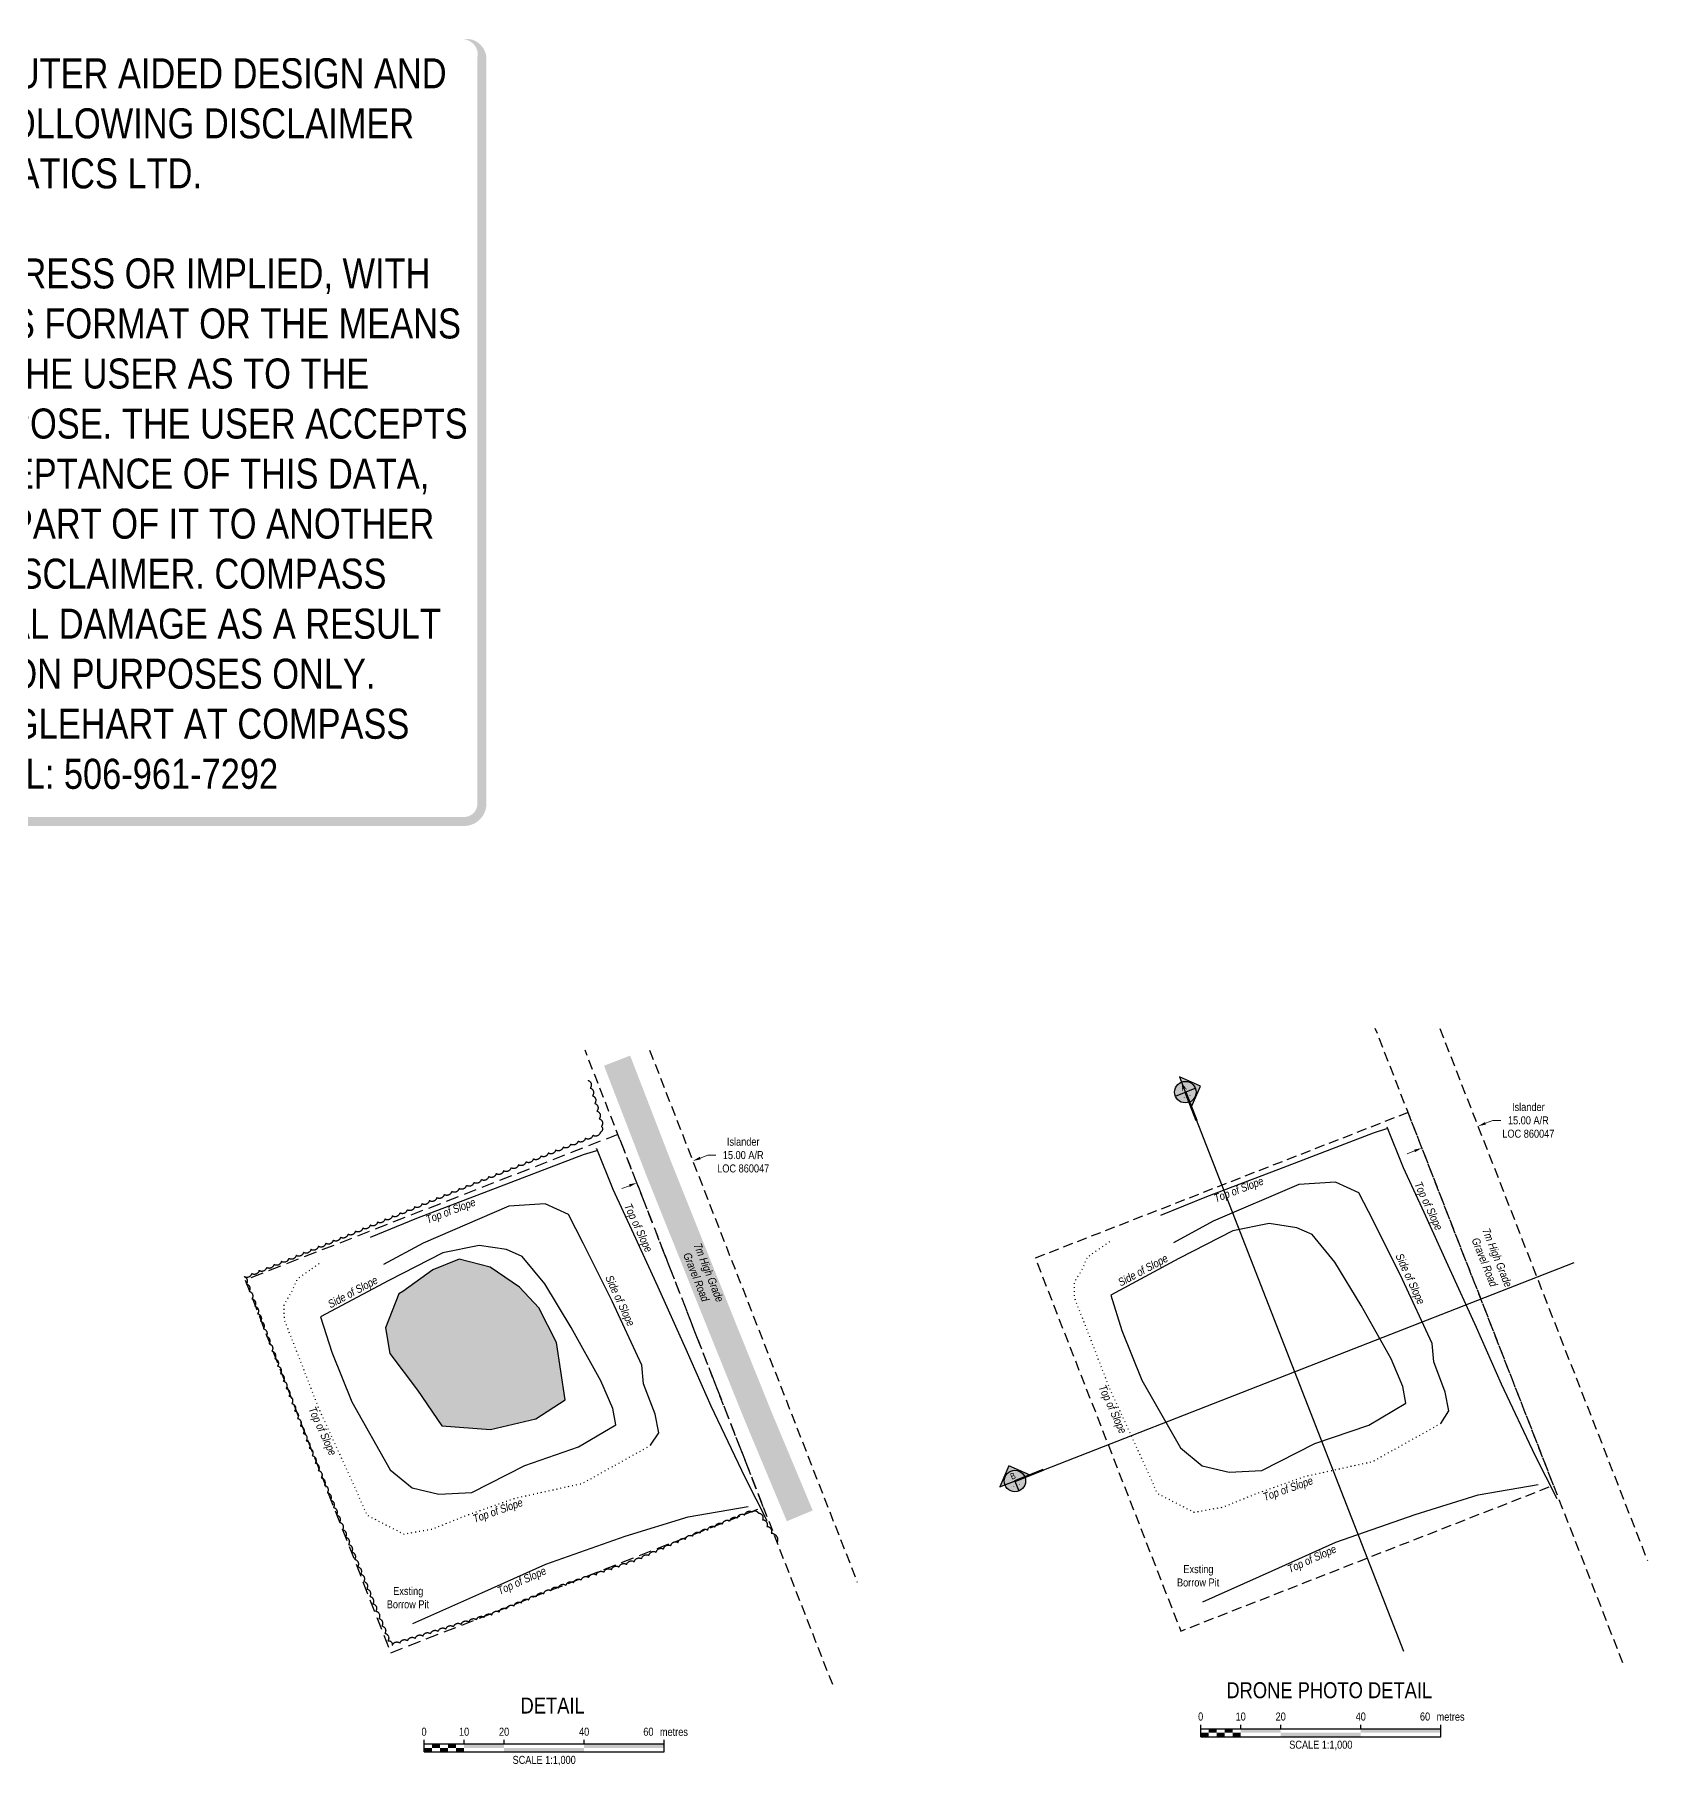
# Model space of a CAD drawing. Extents: x 569264 to 574401, y 6214556 to 6216922.
# Drawn here: x 572387 to 574401, y 6214760 to 6216922 of the extents above; entities that cross this region are included whole.
import ezdxf
from ezdxf.enums import TextEntityAlignment as Align

# ---------------------------------------------------------------- set-up
doc = ezdxf.new("R2010")
doc.units = 0
doc.header["$LTSCALE"] = 5
doc.header["$PDSIZE"] = 0.5
for name, pattern in [('0', [1, 1, 0]), ('foc-ACCESSROAD', [3.75, 2.5, -1.25]), ('foc-TOPO', [1, 0.2, -0.8]), ('HIDDEN2', [4.7625, 3.175, -1.5875])]:
    doc.linetypes.add(name, pattern=pattern)
doc.layers.get('Defpoints').update_dxf_attribs({"color": 9})
for name, color, linetype in [('AS-ROADS', 254, 'Continuous'), ('C-AR', 13, 'foc-ACCESSROAD'), ('DETAIL-T', 7, 'Continuous'), ('M-DETAILS', 250, 'Continuous'), ('T-BUSH', 110, '0'), ('T-EXISTING TFA', 220, 'HIDDEN2'), ('T-GENERAL', 48, 'foc-TOPO'), ('T-SLOPE', 48, 'Continuous'), ('T-WATER-H', 133, 'Continuous'), ('T-WATER-T', 170, 'Continuous')]:
    doc.layers.add(name, color=color, linetype=linetype)
for name, color, linetype, lineweight in [('C-AR-T', 13, 'Continuous', 9), ('C-WS-T', 13, 'Continuous', 9), ('T-TEXT', 48, 'Continuous', 18)]:
    doc.layers.add(name, color=color, linetype=linetype, lineweight=lineweight)
doc.layers.add('DISCLAIMER', color=7, linetype='Continuous', plot=False)
doc.styles.add('80', font='ARIALN.TTF', dxfattribs={"height": 10})
doc.styles.add('80CG', font='ARIALN.TTF', dxfattribs={"height": 10})
doc.styles.add('80L', font='ARIALN.TTF', dxfattribs={"height": 10})
doc.styles.add('80LS', font='ARIALNI.TTF', dxfattribs={"height": 10})
doc.styles.add('SIMPLEX', font='ARIALN.TTF')
doc.dimstyles.new('Compass 5 000', dxfattribs={"dimscale": 5, "dimtxt": 9, "dimasz": 2, "dimexe": 0.2, "dimexo": 0.0625, "dimgap": 0.5, "dimtad": 0, "dimtih": 1, "dimtoh": 1, "dimzin": 0, "dimdsep": 46, "dimtxsty": '80CG', "dimcen": 0.1, "dimse1": 1, "dimse2": 1, "dimclrd": 256, "dimclrt": 256, "dimaunit": 1, "dimadec": 4, "dimazin": 0, "dimtfac": 0.06, "dimtofl": 0, "dimtmove": 0, "dimatfit": 1, "dimfxl": 0.2, "dimtolj": 1, "dimtzin": 0, "dimlwd": -1, "dimarcsym": 0})

# ---------------------------------------------------------------- blocks, each defined once
blk = doc.blocks.new('*D558')
at = {"layer": 'C-AR-T', "transparency": 16777216}
for p, q in [((573217.9, 6215518.5), (573227.2, 6215522.2)), ((573227.2, 6215522.2), (573237.2, 6215522.2)), ((573129.3, 6215484), (573120, 6215480.4))]:
    blk.add_line(p, q, dxfattribs=at)
for points in [[(573217.2, 6215520.1), (573218.5, 6215517), (573208.5, 6215514.9)], [(573128.7, 6215485.6), (573129.9, 6215482.5), (573138.6, 6215487.6)]]:
    blk.add_solid(points, dxfattribs=at)
at = {"layer": 'Defpoints', "color": 0, "transparency": 16777216}
for p in [(573208.5, 6215514.9), (573395.9, 6215034.7), (573326, 6215007.4)]:
    blk.add_point(p, dxfattribs=at)
at = {"layer": 'C-AR-T', "transparency": 16777216, "insert": (573271.5, 6215522.2), "char_height": 10, "attachment_point": 5, "style": '80CG'}
blk.add_mtext('\\A1;Islander\\P15.00 A/R\\PLOC 860047', dxfattribs=at)
blk = doc.blocks.new('*U397')
at = {"color": 0}
for p, q in [((-150, 0), (-150, 15)), ((-150, 10), (150.2, 10)), ((-150, 0), (150.2, 0)), ((-100, 10), (-100, 15)), ((-50, 10), (-50, 15)), ((50, 10), (50, 15)), ((150.2, 0), (150.2, 15))]:
    blk.add_line(p, q, dxfattribs=at)
for points in [[(-150, 5), (-140, 5), (-150, 0), (-140, 0)], [(-140, 10), (-130, 10), (-140, 5), (-130, 5)], [(-130, 5), (-120, 5), (-130, 0), (-120, 0)], [(-120, 10), (-110, 10), (-120, 5), (-110, 5)], [(-110, 5), (-100, 5), (-110, 0), (-100, 0)], [(-100, 10), (-50, 10), (-100, 5), (-50, 5)], [(-50, 5), (50, 5), (-50, 0), (50, 0)], [(50, 10), (150.2, 10), (50, 5), (150.2, 5)]]:
    blk.add_solid(points, dxfattribs=at)
at = {"color": 0, "style": '80'}
blk.add_text('metres', height=10, dxfattribs=at).set_placement((162.2, 20), align=Align.CENTER)
at = {"color": 0, "char_height": 10, "style": '80'}
for s, insert, attachment_point in [('0', (-150, 30.2), 2), ('10', (-100, 30.2), 2), ('20', (-50, 30.2), 2), ('40', (50, 30.2), 2), ('60', (136.7, 30.2), 3), ('SCALE 1:1,000', (0.1, -5), 2)]:
    blk.add_mtext(s, dxfattribs=dict(at, insert=insert, attachment_point=attachment_point))
blk = doc.blocks.new('*D581')
at = {"layer": 'C-AR-T', "transparency": 16777216}
for p, q in [((574198.4, 6215562), (574207.7, 6215565.6)), ((574207.7, 6215565.6), (574217.7, 6215565.6)), ((574109.8, 6215527.4), (574100.5, 6215523.8))]:
    blk.add_line(p, q, dxfattribs=at)
for points in [[(574197.8, 6215563.5), (574199, 6215560.4), (574189.1, 6215558.3)], [(574109.2, 6215529), (574110.4, 6215525.9), (574119.1, 6215531.1)]]:
    blk.add_solid(points, dxfattribs=at)
at = {"layer": 'Defpoints', "color": 0, "transparency": 16777216}
for p in [(574189.1, 6215558.3), (574382.7, 6215062), (574312.8, 6215034.7)]:
    blk.add_point(p, dxfattribs=at)
at = {"layer": 'C-AR-T', "transparency": 16777216, "insert": (574252, 6215565.6), "char_height": 10, "attachment_point": 5, "style": '80CG'}
blk.add_mtext('\\A1;Islander\\P15.00 A/R\\PLOC 860047', dxfattribs=at)
blk = doc.blocks.new('M-MATCH-DIR')
at = {"layer": 'M-DETAILS'}
h = blk.add_hatch(color=256, dxfattribs=at)
h.dxf.hatch_style = 1
h.paths.add_polyline_path([(-8.16, 0), (8.16, 0), (0, 8.16)])
at = {"layer": 'M-DETAILS', "flags": 128}
blk.add_lwpolyline([(-8.16, 0), (8.16, 0), (0, 8.16), (-8.16, 0)], dxfattribs=at)
at = {"layer": 'M-DETAILS', "lineweight": 50, "flags": 128}
blk.add_lwpolyline([(0, 0), (15.22, 0)], dxfattribs=at)
blk = doc.blocks.new('M-MATCH')
at = {"layer": 'M-DETAILS', "true_color": 0xffffff}
h = blk.add_hatch(color=7, dxfattribs=at)
h.dxf.hatch_style = 1
edge = h.paths.add_edge_path()
edge.add_arc((0, 0), 5.36, 0, 360)
at = {"layer": 'M-DETAILS', "flags": 128}
for points in [[(-5.36, 0), (5.36, 0)], [(0, 0), (0, -5.36)]]:
    blk.add_lwpolyline(points, dxfattribs=at)
at = {"layer": 'M-DETAILS'}
blk.add_circle((0, 0), 5.36, dxfattribs=at)
at = {"style": 'SIMPLEX'}
blk.add_attdef('A', text='', height=3.2, dxfattribs=at).set_placement((0, 2.68), align=Align.MIDDLE_CENTER)
blk.add_attdef('0', text='', height=2, dxfattribs=at).set_placement((-1.08, -2.18), align=Align.MIDDLE_RIGHT)
blk.add_attdef('0', text='', height=2, dxfattribs=at).set_placement((1.08, -2.18), align=Align.MIDDLE_LEFT)
blk = doc.blocks.new('Disclaimer_Legal')
at = {"layer": 'DISCLAIMER', "color": 254, "flags": 128}
blk.add_lwpolyline([(-3612.9, -1104.6, 37.5, 37.5, 0), (4096.1, -1104.6, 37.5, 37.5, 0.414214), (4171.1, -1029.6, 37.5, 37.5, 0), (4171.1, 2078.7, 37.5, 0, 0.414214), (4096.1, 2153.7, 0, 0, 0), (-3612.9, 2153.7, 0, 0, 0.414214), (-3687.9, 2078.7, 0, 0, 0), (-3687.9, -1029.6, 0, 37.5, 0.414214)], format="xyseb", close=True, dxfattribs=at)
at = {"layer": 'DISCLAIMER', "color": 254, "insert": (241.6, 533.9), "char_height": 125, "width": 7717.568, "attachment_point": 5, "style": '80'}
blk.add_mtext('NOTICE TO THE CORPORATION, PERSON &/OR PERSONS REGARDING THIS COMPUTER AIDED DESIGN AND DRAFTING (CADD) FILES. ACCEPTANCE OF THE CADD DATA IS BASED ON THE FOLLOWING DISCLAIMER WHICH COVERS ALL CADD DATA RECIEVED FROM COMPASS GEOMATICS LTD.\\P{\\fArial Narrow|b1|i0|c0|p34;DISCLAIMER}\\PCOMPASS GEOMATICS LTD. MAKES NO REPRESENTATION OR WARRANTIES, EXPRESS OR IMPLIED, WITH RESPECT TO THE REUSE OF THE DATA PROVIDED HEREWITH, REGARDLESS OF ITS FORMAT OR THE MEANS OF ITS TRANSMISSION. THERE IS NO GUARANTEE OR REPRESENTATION TO THE USER AS TO THE ACCURACY, CURRENCY, SUITABILITY OR RELIABILITY OF THIS DATA FOR ANY PURPOSE. THE USER ACCEPTS THE DATA "AS IS", AND ASSUMES ALL RISKS ASSOCIATED WITH ITS USE. BY ACCEPTANCE OF THIS DATA, THE USER AGREES NOT TO TRANSMIT THIS DATA OR PROVIDE ACCESS OR ANY PART OF IT TO ANOTHER PARTY UNLESS THE USER SHALL INCLUDE WITH THE DATA A COPY OF THIS DISCLAIMER. COMPASS GEOMATICS LTD. ASSUMES NO RESPONSIBILITY FOR ACTUAL OR CONSEQUENTIAL DAMAGE AS A RESULT OF ANY USER\'S RELIANCE ON THIS DATA. THIS CADD FILE IS FOR ILLUSTRATION PURPOSES ONLY.\\PIF YOU REQUIRE MORE ACCURATE INFORMATION, PLEASE CONTACT DARCI ANGLEHART AT COMPASS GEOMATICS LTD. VIA EMAIL: darci.anglehart@compassgeomatics.ca OR CELL: 506-961-7292', dxfattribs=at)

msp = doc.modelspace()

# ---------------------------------------------------------------- hatches: boundary and pattern name
at = {"layer": 'T-WATER-H'}
h = msp.add_hatch(color=256, dxfattribs=at)
h.dxf.hatch_style = 1
h.paths.add_polyline_path([(572841.519, 6215348.724), (572824.949, 6215306.409), (572830.204, 6215274.379), (572864.554, 6215228.469), (572895.194, 6215184.114), (572956.064, 6215179.394), (573012.369, 6215192.924), (573049.324, 6215216.479), (573038.484, 6215288.104), (573016.244, 6215331.534), (572991.924, 6215357.124), (572955.264, 6215382.279), (572916.669, 6215392.399), (572883.979, 6215378.709), (572846.244, 6215351.664)])

# ---------------------------------------------------------------- linework, layer by layer
at = {"layer": 'AS-ROADS', "const_width": 34.985, "flags": 128}
msp.add_lwpolyline([(573342.144, 6215071.524), (573290.484, 6215195.149), (573244.799, 6215308.499), (573166.609, 6215503.764), (573113.964, 6215640.219)], dxfattribs=at)
at = {"layer": 'C-AR', "flags": 128}
for points in [[(574370.037, 6214887.925), (574060.873, 6215680.472)], [(574141.412, 6215680.472), (574400.636, 6215015.954)], [(573383.225, 6214860.636), (573074.06, 6215653.184)], [(573154.6, 6215653.184), (573413.823, 6214988.665)]]:
    msp.add_lwpolyline(points, dxfattribs=at)
at = {"layer": 'C-AR', "elevation": 3453.62, "flags": 128}
msp.add_lwpolyline([(574101.855, 6215575.414), (573636.229, 6215393.52), (573818.028, 6214927.634), (574283.474, 6215109.832)], close=True, dxfattribs=at)
at = {"layer": 'M-DETAILS', "elevation": 0, "flags": 128}
for points in [[(573823.628, 6215600.866), (574096.165, 6214902.334)], [(573610.764, 6215115.073), (574309.028, 6215388.127)]]:
    msp.add_lwpolyline(points, dxfattribs=at)
at = {"layer": 'T-BUSH', "flags": 128}
msp.add_lwpolyline([(573077.656, 6215615.673, -0.52056705), (573080.461, 6215606.079, -0.52056705), (573083.266, 6215596.485, -0.52056705), (573086.071, 6215586.891, -0.52056705), (573088.876, 6215577.297, -0.52056705), (573091.681, 6215567.703, -0.52056705), (573094.486, 6215558.109, -0.52056705), (573092.992, 6215550.615, -0.52056705), (573083.701, 6215546.931, -0.52056705), (573074.409, 6215543.246, -0.52056705), (573065.117, 6215539.561, -0.52056705), (573055.826, 6215535.877, -0.52056705), (573046.534, 6215532.192, -0.52056705), (573037.242, 6215528.507, -0.52056705), (573027.951, 6215524.823, -0.52056705), (573018.659, 6215521.138, -0.52056705), (573009.368, 6215517.453, -0.52056705), (573000.076, 6215513.769, -0.52056705), (572990.784, 6215510.084, -0.52056705), (572981.493, 6215506.399, -0.52056705), (572972.201, 6215502.715, -0.52056705), (572962.909, 6215499.03, -0.52056705), (572953.618, 6215495.345, -0.52056705), (572944.326, 6215491.661, -0.52056705), (572935.034, 6215487.976, -0.52056705), (572925.743, 6215484.291, -0.52056705), (572916.5, 6215480.487, -0.52056705), (572907.258, 6215476.678, -0.52056705), (572898.017, 6215472.869, -0.52056705), (572888.775, 6215469.06, -0.52056705), (572879.534, 6215465.251, -0.52056705), (572870.293, 6215461.442, -0.52056705), (572861.051, 6215457.633, -0.52056705), (572851.81, 6215453.824, -0.52056705), (572842.569, 6215450.015, -0.52056705), (572833.327, 6215446.206, -0.52056705), (572824.086, 6215442.397, -0.52056705), (572814.844, 6215438.588, -0.52056705), (572805.603, 6215434.779, -0.52056705), (572796.362, 6215430.97, -0.52056705), (572787.12, 6215427.161, -0.52056705), (572777.879, 6215423.352, -0.52056705), (572768.635, 6215419.548, -0.52056705), (572759.383, 6215415.766, -0.52056705), (572750.131, 6215411.984, -0.52056705), (572740.878, 6215408.201, -0.52056705), (572731.626, 6215404.419, -0.52056705), (572722.374, 6215400.636, -0.52056705), (572713.122, 6215396.854, -0.52056705), (572703.869, 6215393.072, -0.52056705), (572694.617, 6215389.289, -0.52056705), (572685.365, 6215385.507, -0.52056705), (572676.112, 6215381.724, -0.52056705), (572666.86, 6215377.942, -0.52056705), (572657.608, 6215374.159, -0.52056705), (572648.356, 6215370.377, -0.52056705), (572650.88, 6215361.482, -0.52056705), (572654.435, 6215352.14, -0.52056705), (572657.989, 6215342.798, -0.52056705), (572661.544, 6215333.456, -0.52056705), (572665.099, 6215324.114, -0.52056705), (572668.654, 6215314.772, -0.52056705), (572672.209, 6215305.43, -0.52056705), (572675.764, 6215296.088, -0.52056705), (572679.319, 6215286.746, -0.52056705), (572682.874, 6215277.404, -0.52056705), (572686.429, 6215268.062, -0.52056705), (572689.984, 6215258.72, -0.52056705), (572693.538, 6215249.378, -0.52056705), (572697.093, 6215240.036, -0.52056705), (572700.648, 6215230.694, -0.52056705), (572704.203, 6215221.352, -0.52056705), (572707.758, 6215212.009, -0.52056705), (572711.313, 6215202.667, -0.52056705), (572714.868, 6215193.325, -0.52056705), (572718.423, 6215183.983, -0.52056705), (572721.978, 6215174.641, -0.52056705), (572725.682, 6215165.358, -0.52056705), (572729.464, 6215156.106, -0.52056705), (572733.246, 6215146.853, -0.52056705), (572737.028, 6215137.601, -0.52056705), (572740.809, 6215128.348, -0.52056705), (572744.591, 6215119.096, -0.52056705), (572748.373, 6215109.843, -0.52056705), (572752.155, 6215100.591, -0.52056705), (572755.937, 6215091.338, -0.52056705), (572759.719, 6215082.085, -0.52056705), (572763.501, 6215072.833, -0.52056705), (572767.282, 6215063.58, -0.52056705), (572771.064, 6215054.328, -0.52056705), (572774.846, 6215045.075, -0.52056705), (572778.628, 6215035.823, -0.52056705), (572782.41, 6215026.57, -0.52056705), (572786.192, 6215017.318, -0.52056705), (572789.974, 6215008.065, -0.52056705), (572793.756, 6214998.813, -0.52056705), (572797.537, 6214989.56, -0.52056705), (572801.319, 6214980.308, -0.52056705), (572805.101, 6214971.055, -0.52056705), (572808.883, 6214961.803, -0.52056705), (572812.665, 6214952.55, -0.52056705), (572816.447, 6214943.298, -0.52056705), (572820.229, 6214934.045, -0.52056705), (572824.011, 6214924.793, -0.52056705), (572827.792, 6214915.54, -0.52056705), (572833.227, 6214909.767, -0.52056705), (572842.788, 6214912.681, -0.52056705), (572852.35, 6214915.595, -0.52056705), (572861.911, 6214918.51, -0.52056705), (572871.472, 6214921.424, -0.52056705), (572881.033, 6214924.338, -0.52056705), (572890.595, 6214927.253, -0.52056705), (572900.156, 6214930.167, -0.52056705), (572909.717, 6214933.081, -0.52056705), (572919.279, 6214935.996, -0.52056705), (572928.84, 6214938.91, -0.52056705), (572938.401, 6214941.824, -0.52056705), (572947.962, 6214944.739, -0.52056705), (572957.524, 6214947.653, -0.52056705), (572966.775, 6214951.435, -0.52056705), (572976.022, 6214955.231, -0.52056705), (572985.269, 6214959.026, -0.52056705), (572994.516, 6214962.822, -0.52056705), (573003.763, 6214966.618, -0.52056705), (573013.01, 6214970.413, -0.52056705), (573022.257, 6214974.209, -0.52056705), (573031.503, 6214978.004, -0.52056705), (573040.822, 6214981.609, -0.52056705), (573050.276, 6214984.855, -0.52056705), (573059.73, 6214988.101, -0.52056705), (573069.184, 6214991.348, -0.52056705), (573078.637, 6214994.594, -0.52056705), (573088.091, 6214997.841, -0.52056705), (573097.545, 6215001.087, -0.52056705), (573106.998, 6215004.333, -0.52056705), (573116.452, 6215007.58, -0.52056705), (573125.906, 6215010.826, -0.52056705), (573135.359, 6215014.072, -0.52056705), (573144.548, 6215017.994, -0.52056705), (573153.685, 6215022.047, -0.52056705), (573162.822, 6215026.101, -0.52056705), (573171.958, 6215030.155, -0.52056705), (573181.095, 6215034.208, -0.52056705), (573190.232, 6215038.262, -0.52056705), (573199.368, 6215042.316, -0.52056705), (573208.534, 6215046.302, -0.52056705), (573217.795, 6215050.063, -0.52056705), (573227.056, 6215053.824, -0.52056705), (573236.316, 6215057.586, -0.52056705), (573245.577, 6215061.347, -0.52056705), (573254.838, 6215065.108, -0.52056705), (573264.099, 6215068.869, -0.52056705), (573273.36, 6215072.631, -0.52056705), (573282.621, 6215076.392, -0.52056705), (573290.288, 6215075.126, -0.52056705), (573295.691, 6215066.716, -0.52056705), (573301.094, 6215058.306, -0.52056705), (573306.497, 6215049.897, -0.52056705), (573313.781, 6215038.558, -0.52056705)], format="xyb", dxfattribs=at)
at = {"layer": 'T-EXISTING TFA', "elevation": 3453.62, "flags": 128}
msp.add_lwpolyline([(573115.042, 6215548.126), (572649.416, 6215366.232), (572831.216, 6214900.345), (573296.661, 6215082.544)], close=True, dxfattribs=at)
at = {"layer": 'T-GENERAL', "flags": 128}
for points in [[(573728.747, 6215413.933), (573701.122, 6215394.558), (573694.732, 6215379.583), (573684.707, 6215362.648), (573684.857, 6215344.033), (573700.047, 6215305.603), (573727.752, 6215233.648), (573774.127, 6215132.238), (573788.422, 6215099.738), (573834.427, 6215076.138), (573869.927, 6215082.383), (573914.347, 6215100.093), (573973.432, 6215120.968), (574057.807, 6215139.498), (574142.617, 6215186.928)], [(572741.934, 6215386.644), (572714.309, 6215367.269), (572707.919, 6215352.294), (572697.894, 6215335.359), (572698.044, 6215316.744), (572713.234, 6215278.314), (572740.939, 6215206.359), (572787.314, 6215104.949), (572801.609, 6215072.449), (572847.614, 6215048.849), (572883.114, 6215055.094), (572927.534, 6215072.804), (572986.619, 6215093.679), (573070.994, 6215112.209), (573155.804, 6215159.639)]]:
    msp.add_lwpolyline(points, dxfattribs=at)
at = {"layer": 'T-SLOPE', "flags": 128}
for points in [[(574074.922, 6215555.023), (574058.377, 6215549.818), (573939.812, 6215504.283), (573850.262, 6215470.243), (573792.607, 6215446.733)], [(574075.207, 6215557.493), (574075.192, 6215557.573), (574095.582, 6215506.788), (574121.397, 6215451.093), (574151.647, 6215384.783), (574186.677, 6215307.268), (574218.057, 6215236.308), (574260.257, 6215147.248), (574287.742, 6215093.053)], [(573088.394, 6215530.204), (573088.379, 6215530.284), (573108.769, 6215479.499), (573134.584, 6215423.804), (573164.834, 6215357.494), (573199.864, 6215279.979), (573231.244, 6215209.019), (573273.444, 6215119.959), (573300.929, 6215065.764)], [(573088.109, 6215527.734), (573071.564, 6215522.529), (572952.999, 6215476.994), (572863.449, 6215442.954), (572805.794, 6215419.444)], [(574142.617, 6215186.928), (574152.812, 6215202.708), (574148.167, 6215225.998), (574133.832, 6215263.773), (574131.822, 6215286.948), (574094.797, 6215366.878), (574058.562, 6215439.698), (574040.127, 6215475.248), (574011.147, 6215488.608), (573965.537, 6215485.528), (573858.457, 6215439.688), (573809.052, 6215412.648)], [(573155.804, 6215159.639), (573165.999, 6215175.419), (573161.354, 6215198.709), (573147.019, 6215236.484), (573145.009, 6215259.659), (573107.984, 6215339.589), (573071.749, 6215412.409), (573053.314, 6215447.959), (573024.334, 6215461.319), (572978.724, 6215458.239), (572871.644, 6215412.399), (572822.239, 6215385.359)], [(573730.587, 6215347.398), (573744.402, 6215303.253), (573769.332, 6215241.093), (573817.382, 6215156.368), (573844.852, 6215133.853), (573878.367, 6215126.103), (573919.222, 6215128.013), (573985.442, 6215161.918), (574052.647, 6215184.953), (574099.172, 6215212.353), (574095.452, 6215233.003), (574080.562, 6215267.593), (574043.357, 6215334.148), (574010.382, 6215388.673), (573982.202, 6215423.043), (573962.747, 6215431.478), (573928.447, 6215436.708), (573883.047, 6215427.533), (573815.567, 6215392.978), (573730.587, 6215347.398)], [(572743.774, 6215320.109), (572757.589, 6215275.964), (572782.519, 6215213.804), (572830.569, 6215129.079), (572858.039, 6215106.564), (572891.554, 6215098.814), (572932.409, 6215100.724), (572998.629, 6215134.629), (573065.834, 6215157.664), (573112.359, 6215185.064), (573108.639, 6215205.714), (573093.749, 6215240.304), (573056.544, 6215306.859), (573023.569, 6215361.384), (572995.389, 6215395.754), (572975.934, 6215404.189), (572941.634, 6215409.419), (572896.234, 6215400.244), (572828.754, 6215365.689), (572743.774, 6215320.109)], [(573845.582, 6214964.263), (573931.992, 6215002.643), (574011.612, 6215038.458), (574110.767, 6215073.378), (574189.472, 6215097.638), (574264.437, 6215110.593)], [(572858.769, 6214936.974), (572945.179, 6214975.354), (573024.799, 6215011.169), (573123.954, 6215046.089), (573202.659, 6215070.349), (573277.624, 6215083.304)]]:
    msp.add_lwpolyline(points, dxfattribs=at)
at = {"layer": 'T-WATER-T', "flags": 128}
msp.add_lwpolyline([(572841.519, 6215348.724), (572824.949, 6215306.409), (572830.204, 6215274.379), (572864.554, 6215228.469), (572895.194, 6215184.114), (572956.064, 6215179.394), (573012.369, 6215192.924), (573049.324, 6215216.479), (573038.484, 6215288.104), (573016.244, 6215331.534), (572991.924, 6215357.124), (572955.264, 6215382.279), (572916.669, 6215392.399), (572883.979, 6215378.709), (572846.244, 6215351.664)], close=True, dxfattribs=at)

# ---------------------------------------------------------------- block references
at = {"layer": 'Defpoints', "color": 3, "xscale": 0.3, "yscale": 0.3, "zscale": 0.3}
msp.add_blockref('Disclaimer_Legal', (571693.866, 6216270.37), dxfattribs=at)
at = {"layer": 'DETAIL-T', "xscale": 0.99955715, "yscale": 0.99955715, "zscale": 0.99955715}
for p in [(573992.714, 6214795.625), (573022.822, 6214776.633)]:
    msp.add_blockref('*U397', p, dxfattribs=at)
at = {"layer": 'M-DETAILS'}
ref = msp.add_blockref('M-MATCH', (573823.628, 6215600.866, 6907.24), dxfattribs=dict(at, xscale=2.49889287500132, yscale=2.49889287500132, zscale=2.49889287500132, rotation=21.29130599563192))
ref.add_attrib('A', 'A', dxfattribs={"layer": '0', "height": 7.996, "rotation": 21.291306, "style": 'SIMPLEX'}).set_placement((573821.195, 6215607.11, 6907.24), align=Align.MIDDLE_CENTER)
ref.add_attrib('0', '-', dxfattribs={"layer": '0', "height": 4.998, "rotation": 21.291306, "style": 'SIMPLEX'}).set_placement((573823.091, 6215594.815, 6907.24), align=Align.MIDDLE_RIGHT)
ref.add_attrib('0', '-', dxfattribs={"layer": '0', "height": 4.998, "rotation": 21.291306, "style": 'SIMPLEX'}).set_placement((573828.118, 6215596.774, 6907.24), align=Align.MIDDLE_LEFT)
for p, xscale, yscale, zscale, rotation in [((573823.628, 6215600.866, 6907.24), 2.49889287500132, 2.49889287500132, 2.49889287500132, 291.2913059956319), ((573610.764, 6215115.073, 6907.24), 2.498892875001321, 2.498892875001321, 2.498892875001321, 21.29130599630631)]:
    msp.add_blockref('M-MATCH-DIR', p, dxfattribs=dict(at, xscale=xscale, yscale=yscale, zscale=zscale, rotation=rotation))
ref = msp.add_blockref('M-MATCH', (573610.764, 6215115.073, 6907.24), dxfattribs=dict(at, xscale=2.498892875001321, yscale=2.498892875001321, zscale=2.498892875001321, rotation=21.29130599630631))
ref.add_attrib('A', 'B', dxfattribs={"layer": '0', "height": 7.996, "rotation": 21.291306, "style": 'SIMPLEX'}).set_placement((573608.331, 6215121.317, 6907.24), align=Align.MIDDLE_CENTER)
ref.add_attrib('0', '-', dxfattribs={"layer": '0', "height": 4.998, "rotation": 21.291306, "style": 'SIMPLEX'}).set_placement((573610.227, 6215109.022, 6907.24), align=Align.MIDDLE_RIGHT)
ref.add_attrib('0', '-', dxfattribs={"layer": '0', "height": 4.998, "rotation": 21.291306, "style": 'SIMPLEX'}).set_placement((573615.255, 6215110.981, 6907.24), align=Align.MIDDLE_LEFT)

# ---------------------------------------------------------------- texts
at = {"layer": 'C-WS-T', "char_height": 9.99557, "attachment_point": 1, "style": '80L'}
for insert in [(573812.714, 6215009.94), (572825.901, 6214982.652)]:
    msp.add_mtext_dynamic_manual_height_columns('\\pi8.49099;Exsting\\P\\pi0.47271;Borrow Pit', width=52.83921, gutter_width=49.978, heights=[0], dxfattribs=dict(at, insert=insert))
at = {"layer": 'DETAIL-T', "color": 3, "attachment_point": 5, "style": '80CG'}
for s, insert, char_height, width in [('DRONE PHOTO DETAIL', (574003.368, 6214853.547), 19.99114, 256.362), ('DETAIL', (573033.477, 6214834.555), 19.9911, 223.75889)]:
    msp.add_mtext(s, dxfattribs=dict(at, insert=insert, char_height=char_height, width=width))
at = {"layer": 'T-TEXT', "char_height": 9.99557, "attachment_point": 1, "style": '80LS'}
for s, insert, rotation in [('\\pi6.99433;Top of Slope', (573851.572, 6215469.871), 20.812941), ('\\pi6.99433;Top of Slope', (574115.441, 6215496.628), 294.868034), ('\\pi6.99433;Top of Slope', (572867.5, 6215443.437), 20.812941), ('\\pi6.99433;Top of Slope', (573128.628, 6215469.339), 294.868034), ('\\pi0.62267;7m High Grade \\P\\pi6.74206;Gravel Road', (574203.181, 6215432.637), 291.822654), ('\\pi0.62267;7m High Grade \\P\\pi6.74206;Gravel Road', (573218.54, 6215414.03), 291.822654), ('\\pi5.09545;Side of Slope', (573733.809, 6215364.368), 28.207396), ('\\pi5.09545;Side of Slope', (574092.729, 6215405.256), 294.854413), ('\\pi5.09545;Side of Slope', (572746.996, 6215337.08), 28.207396), ('\\pi5.09545;Side of Slope', (573105.917, 6215377.968), 294.854413), ('\\pi6.99433;Top of Slope', (573721.093, 6215242.779), 294.574715), ('\\pi6.99433;Top of Slope', (572734.28, 6215215.491), 294.574715), ('\\pi6.99433;Top of Slope', (573912.955, 6215097.09), 19.458547), ('\\pi6.99433;Top of Slope', (572926.142, 6215069.802), 19.458547), ('\\pi6.99433;Top of Slope', (573943.663, 6215006.214), 24.219367), ('\\pi6.99433;Top of Slope', (572956.85, 6214978.926), 24.219367)]:
    msp.add_mtext_dynamic_manual_height_columns(s, width=77.21441, gutter_width=49.956, heights=[0], dxfattribs=dict(at, insert=insert, rotation=rotation))

# ---------------------------------------------------------------- dimensions: what is measured, and where the dimension line sits
at = {"layer": 'C-AR-T'}
for base, p1, p2, picture, middle in [((574189.052, 6215558.348), (574312.771, 6215034.729), (574382.674, 6215061.998), '*D581', (574251.985, 6215565.617)), ((573208.538, 6215514.913), (573325.958, 6215007.44), (573395.861, 6215034.709), '*D558', (573271.471, 6215522.182))]:
    dim = msp.add_linear_dim(base=base, p1=p1, p2=p2, angle=21.310349, text='Islander\\P15.00 A/R\\PLOC 860047', dimstyle='Compass 5 000', dxfattribs=at)
    dim.commit()
    dim.dimension.update_dxf_attribs({"geometry": picture, "text_midpoint": middle, "dimtype": 161})

doc.saveas('drawing.dxf')
